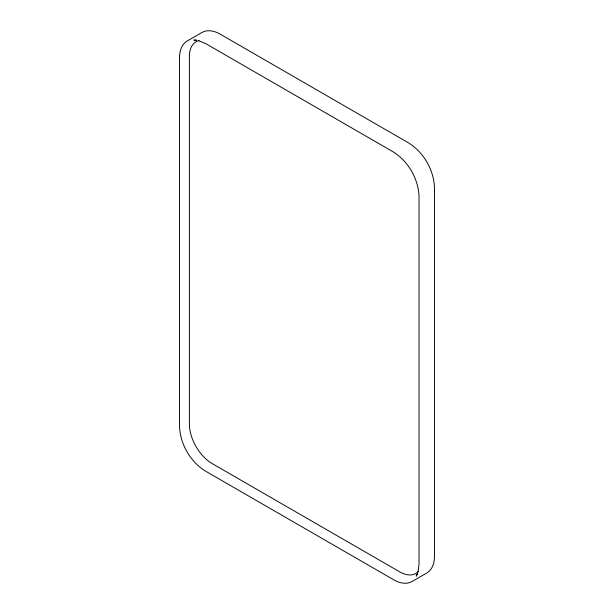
<?xml version="1.0" encoding="UTF-8"?>
<svg xmlns="http://www.w3.org/2000/svg" width="614" height="614" viewBox="0 0 614 614"><rect width="100%" height="100%" fill="white"/><g stroke="black" fill="none" stroke-linecap="round" stroke-linejoin="round"><path stroke-width="0.92" d="M418.034 571.803L419.032 564.197L419.032 196.488C418.349 178.751 408.325 161.39 393.305 151.927L205.69 43.609L198.614 40.67M417.221 574.09L416.154 576.185L417.85 573.108M196.526 40.163L193.87 40.11L196.219 40.232M199.043 40.593A32.135 18.558 60 0 0 189.396 56.488L189.396 424.197A32.135 18.558 60 0 0 212.122 463.555L399.737 571.872A32.135 18.558 60 0 0 418.318 571.465M179.534 57.724L179.534 426.423C180.217 444.168 190.233 461.521 205.26 470.984L393.727 579.8C399.108 582.932 406.153 584.827 411.925 581.596L426.93 572.931C432.609 569.554 434.489 562.501 434.466 556.276L434.466 187.577C433.783 169.832 423.767 152.479 408.74 143.016L220.272 34.2C214.892 31.068 207.847 29.173 202.075 32.404L187.07 41.069C181.391 44.446 179.511 51.499 179.534 57.724"/></g></svg>
